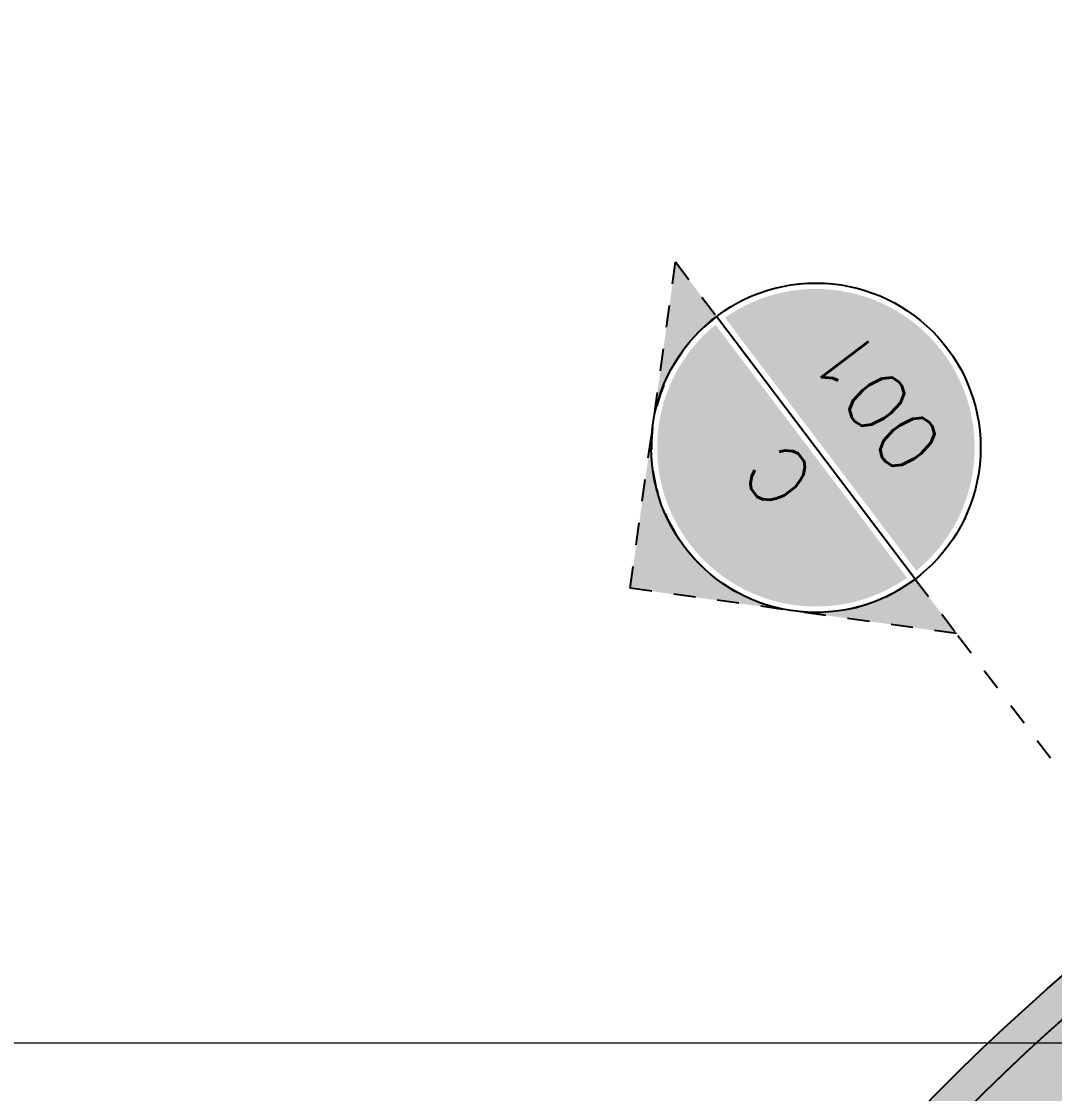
# Model space of a CAD drawing. Header units: millimetres. Extents: x 837111 to 838100, y 1172930 to 1173673.
# Drawn here: x 837838.54 to 837843.246, y 1173349.77 to 1173354.652 of the extents above; entities that cross this region are included whole.
import ezdxf
from ezdxf.enums import TextEntityAlignment as Align

# ---------------------------------------------------------------- set-up
doc = ezdxf.new("R2010")
doc.units = ezdxf.units.MM
doc.linetypes.add('OLD-ANT-PLANTAS PROPUESTAS$0$HIDDEN2', pattern=[0.1875, 0.125, -0.0625])
for name, color, linetype in [('.', 255, 'Continuous'), ('OLD-ANT-PLANTAS PROPUESTAS$0$A-BORDE DE LOSA PERFIL IPE', 2, 'Continuous'), ('OLD-ANT-PLANTAS PROPUESTAS$0$A-FONDO_250', 250, 'Continuous'), ('OLD-ANT-PLANTAS PROPUESTAS$0$A-FONDO_253', 253, 'Continuous'), ('OLD-ANT-PLANTAS PROPUESTAS$0$G-LINEAS DE SECCION', 8, 'OLD-ANT-PLANTAS PROPUESTAS$0$HIDDEN2'), ('OLD-ANT-PLANTAS PROPUESTAS$0$KCIG-AP-DW-XR-VENTANERIA$0$A-A BORDILLO', 1, 'Continuous')]:
    doc.layers.add(name, color=color, linetype=linetype)
doc.layers.add('Coordenadas', color=8, linetype='Continuous', lineweight=9)
doc.styles.add('OLD-ANT-PLANTAS PROPUESTAS$0$TEXT', font='romans.shx', dxfattribs={"width": 0.8})

# ---------------------------------------------------------------- blocks, each defined once
blk = doc.blocks.new('*U97')
h = blk.add_hatch(color=256)
edge = h.paths.add_edge_path()
edge.add_line((-5, 0), (-7.071, 0))
edge.add_line((-7.071, 0), (0, 7.071))
edge.add_line((0, 7.071), (7.071, 0))
edge.add_line((7.071, 0), (5, 0))
edge.add_arc((0, 0), 5, 360, 540)
at = {"ltscale": 0.07}
h = blk.add_hatch(color=255, dxfattribs=at)
edge = h.paths.add_edge_path()
edge.add_arc((0, 0), 4.821, 2.1226, 177.8774)
edge.add_line((-4.818, 0.179), (4.818, 0.179))
h = blk.add_hatch(color=255, dxfattribs=at)
edge = h.paths.add_edge_path()
edge.add_arc((0, 0), 4.821, 182.1226, 357.8774, ccw=False)
edge.add_line((-4.818, -0.179), (4.818, -0.179))
blk.add_line((-7.143, 0), (-343.421, 0))
at = {"color": 3, "linetype": 'Continuous'}
blk.add_line((-5, 0), (5, 0), dxfattribs=at)
blk.add_lwpolyline([(-5, 0), (-7.071, 0), (0, 7.071), (7.071, 0), (5, 0, 1)], format="xyb", close=True)
blk.add_circle((0, 0), 5, dxfattribs=at)
at = {"color": 9, "style": 'OLD-ANT-PLANTAS PROPUESTAS$0$TEXT', "flags": 8}
for tag, p in [('SECTIONNUMBER-B', (-350.563, 0)), ('SECTIONNUMBER', (0, 0))]:
    blk.add_attdef(tag, text='', height=1.786, dxfattribs=at).set_placement(p, align=Align.BOTTOM_CENTER)
for tag, p in [('SHEETNUMBER-B', (-350.563, -1.429)), ('SHEETNUMBER', (0, -1.429))]:
    blk.add_attdef(tag, text='', height=1.786, dxfattribs=at).set_placement(p, align=Align.TOP_CENTER)
blk = doc.blocks.new('OLD-ANT-PLANTAS PROPUESTAS$0$INDICACIONES')
at = {"layer": 'OLD-ANT-PLANTAS PROPUESTAS$0$G-LINEAS DE SECCION', "ltscale": 0.07}
ref = blk.add_blockref('*U97', (-1.7189, -21.8458), dxfattribs=dict(at, xscale=0.15, yscale=0.15, zscale=0.15, rotation=90))
ref.add_attrib('SECTIONNUMBER', 'C', dxfattribs={"layer": '0', "color": 9, "height": 0.2679, "rotation": 90, "style": 'OLD-ANT-PLANTAS PROPUESTAS$0$TEXT'}).set_placement((-1.7189, -21.8458), align=Align.BOTTOM_CENTER)
ref.add_attrib('SHEETNUMBER', '001', dxfattribs={"layer": '0', "color": 9, "height": 0.26786, "rotation": 90, "style": 'OLD-ANT-PLANTAS PROPUESTAS$0$TEXT'}).set_placement((-1.5046, -21.8458), align=Align.TOP_CENTER)

msp = doc.modelspace()

# ---------------------------------------------------------------- hatches: boundary and pattern name
at = {"layer": 'OLD-ANT-PLANTAS PROPUESTAS$0$A-FONDO_250'}
h = msp.add_hatch(dxfattribs=at)
h.set_pattern_fill('AR-SAND', color=256, scale=0.0025)
h.set_pattern_definition([(344.601639, (837676.64232, 1174008.97519), (0.095171951, 0.076997614), [0, -0.09652, 0, -0.10795, 0, -0.1031875]), (314.60164, (837676.64232, 1174008.97519), (0.210720525, 0.01847155), [0, -0.05207, 0, -0.086995, 0, -0.0333375]), (274.601639, (837676.59521, 1174009.03748), (0.119574304, -0.15750055), [0, -0.03175, 0, -0.1143, 0, -0.149225]), (264.60164, (837676.5952, 1174009.03748), (0.159600443, -0.118627336), [0, -0.015875, 0, -0.07493, 0, -0.085725])])
edge = h.paths.add_edge_path()
edge.add_line((837862.4796, 1173346.7853), (837862.582, 1173346.8814))
edge.add_arc((837848.8253, 1173333.9741), 18.8639, 43.17541, 81.0385)
edge.add_arc((837850.1672, 1173342.3888), 10.3429, 81.11999, 127.15104)
edge.add_arc((837850.1752, 1173342.3745), 10.3592, 127.13874, 173.72647)
edge.add_arc((837858.4284, 1173341.3803), 18.6718, 173.46132, 195.81488)
edge.add_arc((837856.8513, 1173340.6885), 16.9675, 195.0188, 207.79997)
edge.add_arc((837860.8033, 1173342.7872), 21.4421, 207.83552, 217.94635)
edge.add_line((837843.8943, 1173329.6019), (837843.9523, 1173329.646))
edge.add_arc((837857.2846, 1173339.9179), 16.8303, 175.56154, 217.61244, ccw=False)
edge.add_arc((837851.624, 1173340.7343), 11.1299, 142.46241, 177.49715, ccw=False)
edge.add_arc((837849.8959, 1173342.7305), 8.5598, 107.98136, 146.01203, ccw=False)
edge.add_arc((837851.3631, 1173340.2231), 11.4145, 78.67759, 111.10249, ccw=False)
edge.add_arc((828169.9937, 1124166.1162), 50129.492, 78.86173408, 78.86204782, ccw=False)
edge.add_arc((837850.6176, 1173334.8508), 16.8296, 53.40116, 78.8453, ccw=False)
edge.add_arc((837850.7791, 1173335.0683), 16.5587, 45.04033, 53.40116, ccw=False)
at = {"layer": 'OLD-ANT-PLANTAS PROPUESTAS$0$A-FONDO_253'}
h = msp.add_hatch(color=256, dxfattribs=at)
h.dxf.hatch_style = 1
edge = h.paths.add_edge_path(flags=16)
edge.add_arc((837846.53, 1173295.9527), 7.5868, 283.24726, 358.05954, ccw=False)
edge.add_arc((837850.9884, 1173281.9316), 7.1719, 112.28635, 191.82705)
edge.add_arc((837834.7346, 1173278.7885), 9.3844, -50.43566, 10.26995, ccw=False)
edge.add_arc((837836.7501, 1173276.3905), 6.2521, 215.49283, 309.32341, ccw=False)
edge.add_arc((837839.3232, 1173278.177), 9.3844, 124.23668, 215.25189, ccw=False)
edge.add_arc((837831.6059, 1173289.3915), 4.2293, 305.1936, 455.5207)
edge.add_arc((837830.0951, 1173303.879), 10.337, 219.23705, 276.13072, ccw=False)
edge.add_arc((837827.4306, 1173301.6864), 6.8864, 124.76014, 219.12965, ccw=False)
edge.add_arc((837829.382, 1173298.8406), 10.337, 56.26149, 124.65274, ccw=False)
edge.add_arc((837840.8038, 1173317.2309), 11.3224, 239.88674, 421.47083)
edge.add_arc((837858.6593, 1173341.399), 18.8991, 173.4389, 228.80281, ccw=False)
edge.add_arc((837850.1749, 1173342.3747), 10.3588, 80.76497, 173.4383, ccw=False)
edge.add_arc((837848.8042, 1173333.9451), 18.8991, 8.12764, 80.76438, ccw=False)
edge.add_arc((837881.8448, 1173340.7758), 14.9226, 196.18175, 260.44984)
edge.add_arc((837878.0357, 1173314.5812), 11.556, 37.21934, 83.37479, ccw=False)
edge.add_arc((837882.5174, 1173318.4489), 5.6597, -57.8324, 33.4796, ccw=False)
edge.add_arc((837879.2426, 1173323.8328), 11.961, 260.10754, 301.71636, ccw=False)
edge.add_arc((837872.6987, 1173296.5666), 16.1206, 73.8317, 104.33849)
edge.add_arc((837874.2833, 1173292.5463), 20.4152, 105.85297, 171.12537)
edge = h.paths.add_edge_path()
edge.add_arc((837846.53, 1173295.9527), 7.7368, 283.33596, 357.99178, ccw=False)
edge.add_arc((837850.9884, 1173281.9316), 7.0219, 112.38212, 191.84353)
edge.add_arc((837834.7346, 1173278.7885), 9.5344, -50.43755, 10.28231, ccw=False)
edge.add_arc((837836.7501, 1173276.3905), 6.4021, 215.49, 309.32623, ccw=False)
edge.add_arc((837839.3232, 1173278.177), 9.5344, 124.2443, 215.25378, ccw=False)
edge.add_arc((837831.6059, 1173289.3915), 4.0793, 305.2109, 455.5096)
edge.add_arc((837830.0951, 1173303.879), 10.487, 219.23628, 276.1263, ccw=False)
edge.add_arc((837827.4306, 1173301.6864), 7.0364, 124.759, 219.13079, ccw=False)
edge.add_arc((837829.382, 1173298.8406), 10.487, 56.28761, 124.65351, ccw=False)
edge.add_arc((837840.8038, 1173317.2309), 11.1724, 239.91092, 421.55577)
edge.add_arc((837858.6593, 1173341.399), 19.0491, 173.4389, 228.85316, ccw=False)
edge.add_arc((837850.1749, 1173342.3747), 10.5088, 80.76497, 173.43831, ccw=False)
edge.add_arc((837848.8041, 1173333.9451), 19.0491, 8.15954, 80.76438, ccw=False)
edge.add_arc((837881.8448, 1173340.7758), 14.7726, 196.22252, 260.43507)
edge.add_arc((837878.0357, 1173314.5812), 11.706, 37.19545, 83.35594, ccw=False)
edge.add_arc((837882.5174, 1173318.4489), 5.8097, -57.83827, 33.52803, ccw=False)
edge.add_arc((837879.2426, 1173323.8328), 12.111, 260.06842, 301.71914, ccw=False)
edge.add_arc((837872.6987, 1173296.5666), 15.9706, 73.80236, 104.33139)
edge.add_arc((837874.2833, 1173292.5463), 20.2652, 105.85858, 171.09985)

# ---------------------------------------------------------------- linework, layer by layer
at = {"layer": 'Coordenadas'}
msp.add_line((837750, 1173350), (838100, 1173350), dxfattribs=at)
at = {"layer": 'OLD-ANT-PLANTAS PROPUESTAS$0$A-BORDE DE LOSA PERFIL IPE'}
for points in [[(837854.262, 1173295.6816, -0.33778), (837848.3146, 1173288.4245, 0.361311), (837844.1159, 1173280.4904, -0.271319), (837840.8073, 1173271.4382, -0.433963), (837831.5374, 1173272.6737, -0.419383), (837833.958, 1173286.0585, 0.7694), (837831.2142, 1173293.4519, -0.253457), (837821.9724, 1173297.2458, -0.436743), (837823.419, 1173307.4672, -0.307477), (837835.2025, 1173307.564, 1.014458), (837846.1252, 1173327.0545, -0.246615), (837839.735, 1173343.5756, -0.427946), (837851.8614, 1173352.7473, -0.32784), (837867.6605, 1173336.6488, 0.287749), (837879.3901, 1173326.2086, -0.204182), (837887.3605, 1173321.6579, -0.421215), (837885.61, 1173313.5308, -0.183763), (837877.1537, 1173311.9033, 0.134002), (837868.7455, 1173312.0402, 0.292616), (837854.262, 1173295.6816)], [(837854.1124, 1173295.6958, -0.338541), (837848.2685, 1173288.5678, 0.361702), (837843.9687, 1173280.4617, -0.271252), (837840.712, 1173271.554, -0.433934), (837831.6597, 1173272.7605, -0.419413), (837834.0434, 1173285.9353, 0.769597), (837831.199, 1173293.6011, -0.253474), (837822.0887, 1173297.3405, -0.436731), (837823.5044, 1173307.3439, -0.307598), (837835.1232, 1173307.4366, 1.01392), (837846.2114, 1173327.1784, -0.246382), (837839.884, 1173343.5585, -0.427946), (837851.8374, 1173352.5993, -0.327994), (837867.5135, 1173336.6171, 0.288012), (837879.369, 1173326.06, -0.204159), (837887.2381, 1173321.571, -0.420936), (837885.5306, 1173313.658, -0.183574), (837877.1877, 1173312.0496, 0.133903), (837868.7064, 1173312.1851, 0.292763)]]:
    msp.add_lwpolyline(points, format="xyb", close=True, dxfattribs=at)
at = {"layer": 'OLD-ANT-PLANTAS PROPUESTAS$0$A-FONDO_250'}
msp.add_lwpolyline([(837862.4796, 1173346.7853), (837862.582, 1173346.8814, 0.166729), (837851.7637, 1173352.6077, 0.203593), (837843.9209, 1173350.6326, 0.206124), (837839.8781, 1173343.5065, 0.097846), (837840.4634, 1173336.2916, 0.055826), (837841.8422, 1173332.7751, 0.044145), (837843.8943, 1173329.6019), (837843.9523, 1173329.646, -0.185569), (837840.5048, 1173341.2203, -0.15407), (837842.7985, 1173347.5155, -0.16748), (837847.2535, 1173350.8721, -0.142432), (837853.6041, 1173351.4155, -0.000001), (837853.8734, 1173351.3624, -0.111479), (837860.6516, 1173348.3621, -0.036497), (837862.4796, 1173346.7853)], format="xyb", close=True, dxfattribs=at)
at = {"layer": 'OLD-ANT-PLANTAS PROPUESTAS$0$KCIG-AP-DW-XR-VENTANERIA$0$A-A BORDILLO'}
for points in [[(837848.8784, 1173325.3558, 0.058052), (837845.7729, 1173327.6785, -0.231654), (837840.5871, 1173341.5413, -0.091594), (837841.5542, 1173345.3543, -0.057709), (837842.863, 1173347.5253, -0.16748), (837847.3229, 1173350.8753, -0.028238), (837849.768, 1173351.515, -0.095083), (837853.6744, 1173351.4092, -0.310306), (837867.2323, 1173337.9039, 0.315386), (837879.3918, 1173325.9639, -0.033337)], [(837879.3701, 1173325.8155, -0.315435), (837867.0849, 1173337.8763, 0.310345), (837853.6448, 1173351.2621, 0.095084), (837849.795, 1173351.3674, 0.028207), (837847.369, 1173350.7325, 0.167625), (837842.9846, 1173347.4373, 0.057826), (837841.6906, 1173345.2919, 0.091663), (837840.7366, 1173341.5288, 0.231395), (837845.8606, 1173327.8018, -0.057873), (837848.9832, 1173325.4639, -0.285426)]]:
    msp.add_lwpolyline(points, format="xyb", dxfattribs=at)

# ---------------------------------------------------------------- block references
at = {"layer": '.', "rotation": 37.10163905756178}
msp.add_blockref('OLD-ANT-PLANTAS PROPUESTAS$0$INDICACIONES', (837830.3522, 1173371.1711), dxfattribs=at)

doc.saveas('drawing.dxf')
